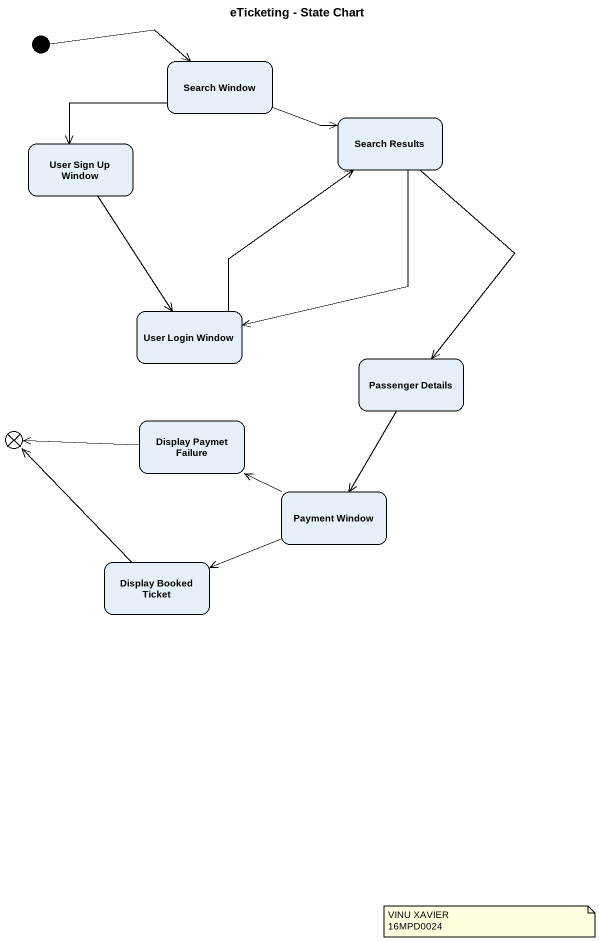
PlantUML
@startuml
title eTicketing - State Chart
hide empty description
state "Search Window" as Search_Window
state "User Sign Up Window" as User_Sign_Up_Window
state "Search Results" as Search_Results
state "User Login Window" as User_Login_Window
state "Passenger Details" as Passenger_Details
state "Display Paymet Failure" as Display_Paymet_Failure
state exit1 <<choice>>
state "Payment Window" as Payment_Window
state "Display Booked Ticket" as Display_Booked_Ticket
[*] -right-> Search_Window
Search_Window -left-> User_Sign_Up_Window
Search_Window -right-> Search_Results
User_Sign_Up_Window --> User_Login_Window
Search_Results --> User_Login_Window
Search_Results --> Passenger_Details
User_Login_Window -up-> Search_Results
Passenger_Details --> Payment_Window
Display_Paymet_Failure -left-> exit1
Payment_Window -left-> Display_Paymet_Failure
Payment_Window -left-> Display_Booked_Ticket
Display_Booked_Ticket -up-> exit1
note as N1
  VINU XAVIER
  16MPD0024
end note
@enduml
